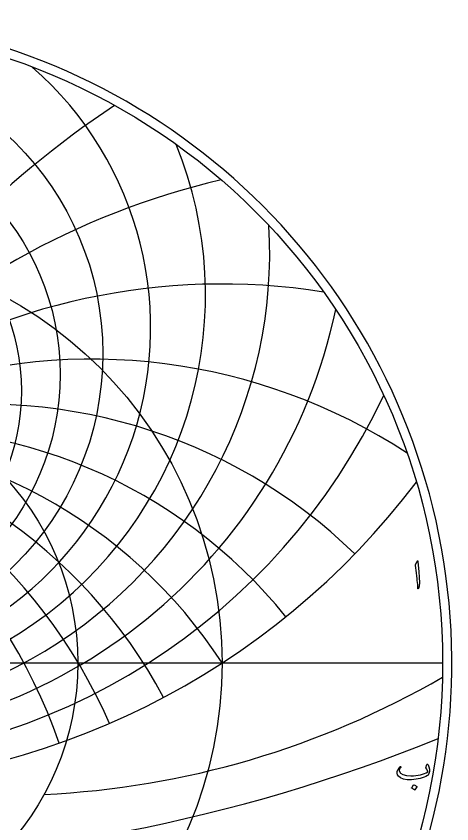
# Model space of a CAD drawing. Header units: millimetres. Extents: x -69 to 69, y -69 to 71.
# Drawn here: x 22.6 to 68.9, y -17.1 to 68.9 of the extents above; entities that cross this region are included whole.
import ezdxf

# ---------------------------------------------------------------- set-up
doc = ezdxf.new("R2010")
doc.units = ezdxf.units.MM
for name, color, linetype in [('CUT_OUTER', 1, 'Continuous'), ('ENGRAVE', 7, 'Continuous'), ('ENGRAVE_FINE', 8, 'Continuous'), ('TEXT', 5, 'Continuous')]:
    doc.layers.add(name, color=color, linetype=linetype)

msp = doc.modelspace()

# ---------------------------------------------------------------- linework, layer by layer
at = {"layer": 'CUT_OUTER'}
msp.add_arc((-0.0002, -0.0002), 68.9324, 142.382592, 87.802872, dxfattribs=at)
at = {"layer": 'ENGRAVE'}
msp.add_lwpolyline([(-67.95, 0), (67.95, 0)], dxfattribs=at)
for centre, radius in [((0, 0), 67.95), ((0, 32.9413), 31.7766), ((0, 30.7336), 27.233), ((0, 28.9672), 23.1114), ((0, 0), 44.4794), ((0, 0), 29.1157)]:
    msp.add_circle(centre, radius, dxfattribs=at)
for centre, radius, start, end in [((0, 35.7095), 36.8742, 131.172626, 48.827374), ((0, 39.2101), 42.7107, 157.98396, 22.01604), ((0, 43.6985), 49.5544, 176.664202, 3.335798), ((0, 49.5694), 57.8132, 191.904364, 348.095636), ((0, 57.4636), 68.1422, 205.149698, 334.850302), ((0, -28.8852), 53.0355, 33, 147), ((0, -28.8852), 53.0355, 33, 147), ((0, 68.4922), 81.6676, 217.070295, 322.929705), ((21.1828, 79.0552), 93.1496, 272.676693, 300.124801)]:
    msp.add_arc(centre, radius, start, end, dxfattribs=at)
at = {"layer": 'ENGRAVE_FINE'}
for centre, radius, start, end in [((91.8603, -28.8852), 106.0711, 123.68218, 170.923876), ((91.8603, -28.8852), 106.0711, 123.68218, 170.923876), ((63.2053, -28.8852), 82.5087, 103.18373, 167.693089), ((63.2053, -28.8852), 82.5087, 103.18373, 167.693089), ((44.5021, -28.8852), 69.233, 81.037327, 164.27138), ((44.5021, -28.8852), 69.233, 81.037327, 164.27138), ((-30.6201, -28.8852), 61.2402, 19.409554, 123.219246), ((-30.6201, -28.8852), 61.2402, 19.409554, 123.219246), ((30.6201, -28.8852), 61.2402, 56.780754, 160.590446), ((30.6201, -28.8852), 61.2402, 56.780754, 160.590446), ((-19.3034, -28.8852), 56.4392, 23.435256, 134.139707), ((-19.3034, -28.8852), 56.4392, 23.435256, 134.139707), ((19.3034, -28.8852), 56.4392, 45.860293, 156.564744), ((19.3034, -28.8852), 56.4392, 45.860293, 156.564744), ((-9.3516, -28.8852), 53.8537, 27.916334, 141.112561), ((-9.3516, -28.8852), 53.8537, 27.916334, 141.112561), ((9.3516, -28.8852), 53.8537, 38.887439, 152.083666), ((9.3516, -28.8852), 53.8537, 38.887439, 152.083666), ((0, 158.3193), 179.5349, 247.925664, 292.074336)]:
    msp.add_arc(centre, radius, start, end, dxfattribs=at)
at = {"layer": 'TEXT'}
for points in [[(65.198, 10.781), (65.239, 10.8603), (65.272, 10.8881), (65.2969, 10.8646), (65.3138, 10.7895), (65.4124, 9.7394), (65.471, 9.0948), (65.4842, 8.5799), (65.4517, 8.1946), (65.3738, 7.939), (65.3596, 7.9182), (65.347, 7.9069), (65.336, 7.9053), (65.3266, 7.9133), (65.3191, 7.9259), (65.3138, 7.9423), (65.3106, 7.9624), (65.3095, 7.9862), (65.3095, 8.1719), (65.3009, 8.3688), (65.2838, 8.5769), (65.2581, 8.7963), (65.2524, 8.8537), (65.2356, 9.0085), (65.2074, 9.2609), (65.168, 9.6108), (65.0737, 10.3866), (65.0716, 10.4279), (65.0737, 10.4659), (65.0802, 10.5007), (65.0909, 10.5324)], [(66.3638, -10.807), (66.3926, -10.8432), (66.419, -10.8831), (66.443, -10.9268), (66.4645, -10.9742), (66.4837, -11.0251), (66.5004, -11.0792), (66.5148, -11.1365), (66.5267, -11.1971), (66.5422, -11.3187), (66.546, -11.4393), (66.5379, -11.5588), (66.5181, -11.6772), (66.4881, -11.7827), (66.4495, -11.8679), (66.4024, -11.9328), (66.3467, -11.9772), (66.1698, -12.0707), (65.9823, -12.154), (65.7841, -12.2272), (65.5751, -12.2901), (65.3554, -12.3424), (65.125, -12.3834), (64.8839, -12.4131), (64.6321, -12.4316), (64.16, -12.4268), (63.7726, -12.3609), (63.4699, -12.2339), (63.2518, -12.0458), (63.1624, -11.8987), (63.1211, -11.7404), (63.1281, -11.5708), (63.1833, -11.39), (63.2019, -11.351), (63.2234, -11.3112), (63.2479, -11.2706), (63.2754, -11.2292), (63.3058, -11.187), (63.3392, -11.144), (63.3755, -11.1002), (63.4147, -11.0556), (63.4278, -11.043), (63.4415, -11.0353), (63.4557, -11.0323), (63.4704, -11.0342), (63.4804, -11.038), (63.4887, -11.0449), (63.4954, -11.0551), (63.5004, -11.0685), (63.5029, -11.0811), (63.5015, -11.0931), (63.4964, -11.1047), (63.4876, -11.1156), (63.4509, -11.1593), (63.4179, -11.2046), (63.3887, -11.2515), (63.3633, -11.3), (63.3459, -11.3463), (63.3365, -11.3911), (63.3352, -11.4342), (63.3418, -11.4757), (63.4758, -11.7182), (63.7276, -11.8883), (64.0973, -11.9861), (64.5849, -12.0115), (64.853, -12.0012), (65.1084, -11.9788), (65.3513, -11.9444), (65.5815, -11.8979), (65.7995, -11.8394), (66.0053, -11.7688), (66.1992, -11.6861), (66.3809, -11.5914), (66.3633, -11.503), (66.3231, -11.405), (66.2604, -11.2973), (66.1752, -11.1799), (66.1725, -11.1687), (66.1731, -11.1478), (66.1768, -11.1173), (66.1838, -11.0771), (66.1856, -11.073), (66.187, -11.0696), (66.1878, -11.0666), (66.1881, -11.0642), (66.202, -11.0096), (66.2223, -10.9485), (66.2491, -10.881), (66.2824, -10.807), (66.2971, -10.7845), (66.3156, -10.777), (66.3378, -10.7845), (66.3638, -10.807)], [(64.8678, -12.9888), (64.8732, -12.9835), (64.8807, -12.9803), (64.8903, -12.9792), (64.9021, -12.9803), (64.9854, -13.014), (65.0639, -13.0553), (65.1376, -13.104), (65.2065, -13.1603), (65.2132, -13.1689), (65.2161, -13.1774), (65.2153, -13.186), (65.2107, -13.1946), (65.0093, -13.5203), (65.0018, -13.5281), (64.9921, -13.53), (64.9803, -13.526), (64.9664, -13.5161), (64.9544, -13.5075), (64.9353, -13.4946), (64.9094, -13.4775), (64.8764, -13.456), (64.8359, -13.4303), (64.7875, -13.4003), (64.7309, -13.366), (64.6664, -13.3275), (64.6578, -13.321), (64.6535, -13.3146), (64.6535, -13.3082), (64.6578, -13.3017)]]:
    msp.add_lwpolyline(points, close=True, dxfattribs=at)

doc.saveas('drawing.dxf')
